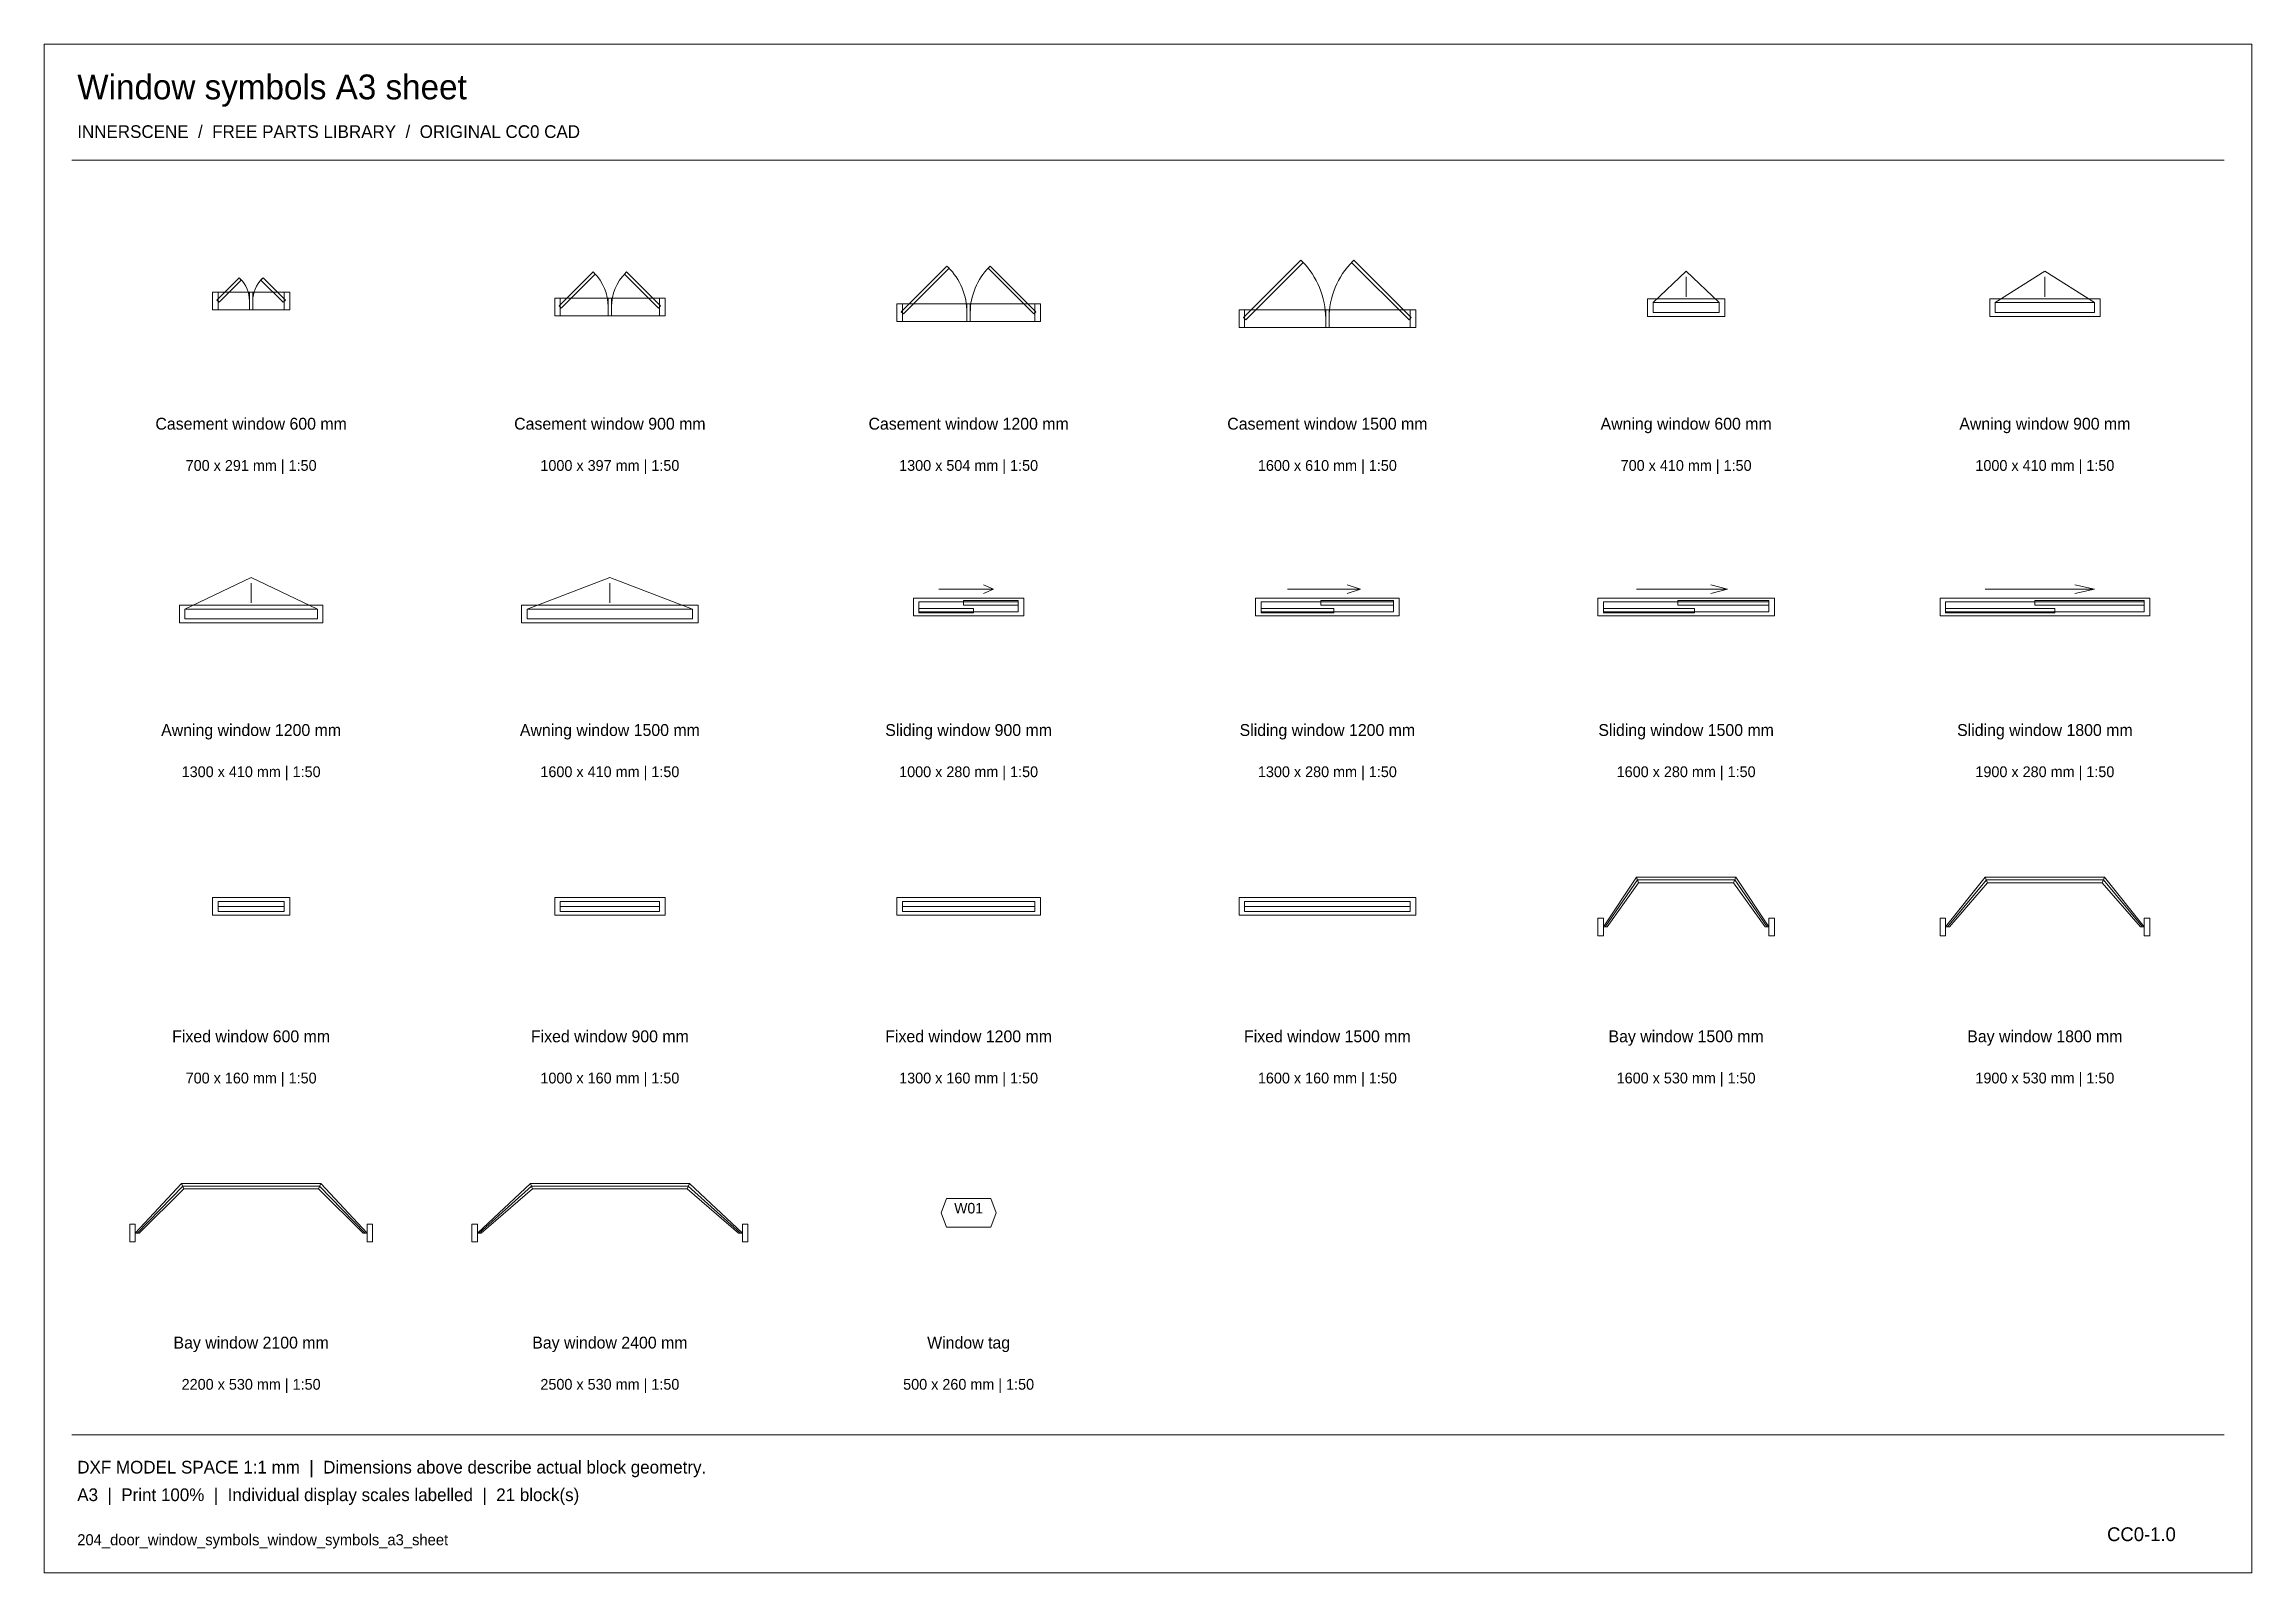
# Model space of a CAD drawing. Header units: millimetres. Extents: x 500 to 20500, y 500 to 14350.
import ezdxf
from ezdxf.enums import TextEntityAlignment as Align

# ---------------------------------------------------------------- set-up
doc = ezdxf.new("R2010")
doc.units = ezdxf.units.MM
for name, color, linetype, lineweight, true_color in [('A-ANNO-TEXT', 7, 'Continuous', 13, 0x263b49), ('A-GLAZ', 7, 'Continuous', 18, 0x397b91), ('A-SHEET', 7, 'Continuous', 18, 0x8196a2)]:
    doc.layers.add(name, color=color, linetype=linetype, lineweight=lineweight, true_color=true_color)

# ---------------------------------------------------------------- blocks, each defined once
blk = doc.blocks.new('204_DOOR_WINDOW_SYMBOLS_WINDOW_SYMBOLS_A3_SHEET')
at = {"layer": 'A-ANNO-TEXT'}
blk.add_lwpolyline([(8675, 3632), (9075, 3632), (9125, 3762), (9075, 3892), (8675, 3892), (8625, 3762)], close=True, dxfattribs=at)
at = {"layer": 'A-GLAZ'}
for points in [[(2065, 12032), (2267, 12233), (2286, 12213), (2085, 12012)], [(2665, 12012), (2464, 12213), (2483, 12233), (2685, 12032)], [(5165, 11979), (5473, 12286), (5492, 12266), (5185, 11959)], [(6065, 11959), (5758, 12266), (5777, 12286), (6085, 11979)], [(8265, 11926), (8679, 12339), (8699, 12319), (8285, 11906)], [(9465, 11906), (9051, 12319), (9071, 12339), (9485, 11926)], [(11365, 11873), (11885, 12392), (11905, 12373), (11385, 11853)], [(12865, 11853), (12345, 12373), (12365, 12392), (12885, 11873)], [(2025, 11942), (2725, 11942), (2725, 12102), (2025, 12102)], [(2025, 11942), (2075, 11942), (2075, 12102), (2025, 12102)], [(2360, 11942), (2390, 11942), (2390, 12102), (2360, 12102)], [(2675, 11942), (2725, 11942), (2725, 12102), (2675, 12102)], [(5125, 11889), (6125, 11889), (6125, 12049), (5125, 12049)], [(5125, 11889), (5175, 11889), (5175, 12049), (5125, 12049)], [(5610, 11889), (5640, 11889), (5640, 12049), (5610, 12049)], [(6075, 11889), (6125, 11889), (6125, 12049), (6075, 12049)], [(15025, 11882), (15725, 11882), (15725, 12042), (15025, 12042)], [(15075, 11918), (15675, 11918), (15675, 12008), (15075, 12008)], [(18125, 11882), (19125, 11882), (19125, 12042), (18125, 12042)], [(18175, 11918), (19075, 11918), (19075, 12008), (18175, 12008)], [(8225, 11836), (9525, 11836), (9525, 11996), (8225, 11996)], [(8225, 11836), (8275, 11836), (8275, 11996), (8225, 11996)], [(8860, 11836), (8890, 11836), (8890, 11996), (8860, 11996)], [(9475, 11836), (9525, 11836), (9525, 11996), (9475, 11996)], [(11325, 11783), (12925, 11783), (12925, 11943), (11325, 11943)], [(11325, 11783), (11375, 11783), (11375, 11943), (11325, 11943)], [(12110, 11783), (12140, 11783), (12140, 11943), (12110, 11943)], [(12875, 11783), (12925, 11783), (12925, 11943), (12875, 11943)], [(1725, 9108), (3025, 9108), (3025, 9268), (1725, 9268)], [(1775, 9142), (2975, 9142), (2975, 9232), (1775, 9232)], [(4825, 9108), (6425, 9108), (6425, 9268), (4825, 9268)], [(4875, 9142), (6375, 9142), (6375, 9232), (4875, 9232)], [(8375, 9172), (9375, 9172), (9375, 9332), (8375, 9332)], [(8425, 9208), (9325, 9208), (9325, 9298), (8425, 9298)], [(8425, 9198), (8920, 9198), (8920, 9238), (8425, 9238)], [(8830, 9268), (9325, 9268), (9325, 9308), (8830, 9308)], [(11475, 9172), (12775, 9172), (12775, 9332), (11475, 9332)], [(11525, 9208), (12725, 9208), (12725, 9298), (11525, 9298)], [(11525, 9198), (12185, 9198), (12185, 9238), (11525, 9238)], [(12065, 9268), (12725, 9268), (12725, 9308), (12065, 9308)], [(14575, 9172), (16175, 9172), (16175, 9332), (14575, 9332)], [(14625, 9208), (16125, 9208), (16125, 9298), (14625, 9298)], [(14625, 9198), (15450, 9198), (15450, 9238), (14625, 9238)], [(15300, 9268), (16125, 9268), (16125, 9308), (15300, 9308)], [(17675, 9172), (19575, 9172), (19575, 9332), (17675, 9332)], [(17725, 9208), (19525, 9208), (19525, 9298), (17725, 9298)], [(17725, 9198), (18715, 9198), (18715, 9238), (17725, 9238)], [(18535, 9268), (19525, 9268), (19525, 9308), (18535, 9308)], [(14625, 6352), (14925, 6802), (15825, 6802), (16125, 6352), (16090, 6352), (15805, 6752), (14945, 6752), (14660, 6352)], [(17725, 6352), (18085, 6802), (19165, 6802), (19525, 6352), (19490, 6352), (19145, 6752), (18105, 6752), (17760, 6352)], [(2025, 6458), (2725, 6458), (2725, 6618), (2025, 6618)], [(5125, 6458), (6125, 6458), (6125, 6618), (5125, 6618)], [(8225, 6458), (9525, 6458), (9525, 6618), (8225, 6618)], [(11325, 6458), (12925, 6458), (12925, 6618), (11325, 6618)], [(2075, 6492), (2675, 6492), (2675, 6582), (2075, 6582)], [(5175, 6492), (6075, 6492), (6075, 6582), (5175, 6582)], [(8275, 6492), (9475, 6492), (9475, 6582), (8275, 6582)], [(11375, 6492), (12875, 6492), (12875, 6582), (11375, 6582)], [(14575, 6272), (14625, 6272), (14625, 6432), (14575, 6432)], [(16125, 6272), (16175, 6272), (16175, 6432), (16125, 6432)], [(17675, 6272), (17725, 6272), (17725, 6432), (17675, 6432)], [(19525, 6272), (19575, 6272), (19575, 6432), (19525, 6432)], [(1325, 3578), (1745, 4028), (3005, 4028), (3425, 3578), (3390, 3578), (2985, 3978), (1765, 3978), (1360, 3578)], [(4425, 3578), (4905, 4028), (6345, 4028), (6825, 3578), (6790, 3578), (6325, 3978), (4925, 3978), (4460, 3578)], [(1275, 3498), (1325, 3498), (1325, 3658), (1275, 3658)], [(3425, 3498), (3475, 3498), (3475, 3658), (3425, 3658)], [(4375, 3498), (4425, 3498), (4425, 3658), (4375, 3658)], [(6825, 3498), (6875, 3498), (6875, 3658), (6825, 3658)]]:
    blk.add_lwpolyline(points, close=True, dxfattribs=at)
for points in [[(15075, 12008), (15375, 12292), (15675, 12008)], [(15375, 12062), (15375, 12242)], [(18175, 12008), (18625, 12292), (19075, 12008)], [(18625, 12062), (18625, 12242)], [(1775, 9232), (2375, 9518), (2975, 9232)], [(2375, 9288), (2375, 9468)], [(4875, 9232), (5625, 9518), (6375, 9232)], [(5625, 9288), (5625, 9468)], [(8605, 9412), (9100, 9412)], [(9010, 9372), (9100, 9412), (9010, 9452)], [(11765, 9412), (12425, 9412)], [(12305, 9372), (12425, 9412), (12305, 9452)], [(14925, 9412), (15750, 9412)], [(15600, 9372), (15750, 9412), (15600, 9452)], [(18085, 9412), (19075, 9412)], [(18895, 9372), (19075, 9412), (18895, 9452)], [(14925, 6802), (14945, 6752)], [(15825, 6802), (15805, 6752)], [(18085, 6802), (18105, 6752)], [(19165, 6802), (19145, 6752)], [(14642, 6352), (14935, 6778), (15815, 6778), (16108, 6352)], [(17742, 6352), (18095, 6778), (19155, 6778), (19508, 6352)], [(2075, 6538), (2675, 6538)], [(5175, 6538), (6075, 6538)], [(8275, 6538), (9475, 6538)], [(11375, 6538), (12875, 6538)], [(1342, 3578), (1755, 4002), (2995, 4002), (3408, 3578)], [(1745, 4028), (1765, 3978)], [(3005, 4028), (2985, 3978)], [(4442, 3578), (4915, 4002), (6335, 4002), (6808, 3578)], [(4905, 4028), (4925, 3978)], [(6345, 4028), (6325, 3978)]]:
    blk.add_lwpolyline(points, dxfattribs=at)
for centre, radius, start, end in [((2075, 12022), 285, 0, 45), ((2675, 12022), 285, 135, 180), ((5175, 11969), 435, 0, 45), ((6075, 11969), 435, 135, 180), ((8275, 11916), 585, 0, 45), ((9475, 11916), 585, 135, 180), ((11375, 11863), 735, 0, 45), ((12875, 11863), 735, 135, 180)]:
    blk.add_arc(centre, radius, start, end, dxfattribs=at)
at = {"layer": 'A-SHEET'}
blk.add_lwpolyline([(500, 500), (20500, 500), (20500, 14350), (500, 14350)], close=True, dxfattribs=at)
for points in [[(750, 13300), (20250, 13300)], [(750, 1750), (20250, 1750)]]:
    blk.add_lwpolyline(points, dxfattribs=at)
at = {"layer": 'A-ANNO-TEXT'}
for s, height, p in [('Window symbols A3 sheet', 225, (800, 13850)), ('INNERSCENE  /  FREE PARTS LIBRARY  /  ORIGINAL CC0 CAD', 115, (800, 13500)), ('DXF MODEL SPACE 1:1 mm  |  Dimensions above describe actual block geometry.', 115, (800, 1400)), ('A3  |  Print 100%  |  Individual display scales labelled  |  21 block(s)', 115, (800, 1150)), ('204_door_window_symbols_window_symbols_a3_sheet', 100, (800, 750))]:
    blk.add_text(s, height=height, dxfattribs=at).set_placement(p)
for s, height, p in [('Casement window 600 mm', 107.5, (2375, 10825)), ('Casement window 900 mm', 107.5, (5625, 10825)), ('Casement window 1200 mm', 107.5, (8875, 10825)), ('Casement window 1500 mm', 107.5, (12125, 10825)), ('Awning window 600 mm', 107.5, (15375, 10825)), ('Awning window 900 mm', 107.5, (18625, 10825)), ('700 x 291 mm | 1:50', 97.5, (2375, 10455)), ('1000 x 397 mm | 1:50', 97.5, (5625, 10455)), ('1300 x 504 mm | 1:50', 97.5, (8875, 10455)), ('1600 x 610 mm | 1:50', 97.5, (12125, 10455)), ('700 x 410 mm | 1:50', 97.5, (15375, 10455)), ('1000 x 410 mm | 1:50', 97.5, (18625, 10455)), ('Awning window 1200 mm', 107.5, (2375, 8050)), ('Awning window 1500 mm', 107.5, (5625, 8050)), ('Sliding window 900 mm', 107.5, (8875, 8050)), ('Sliding window 1200 mm', 107.5, (12125, 8050)), ('Sliding window 1500 mm', 107.5, (15375, 8050)), ('Sliding window 1800 mm', 107.5, (18625, 8050)), ('1300 x 410 mm | 1:50', 97.5, (2375, 7680)), ('1600 x 410 mm | 1:50', 97.5, (5625, 7680)), ('1000 x 280 mm | 1:50', 97.5, (8875, 7680)), ('1300 x 280 mm | 1:50', 97.5, (12125, 7680)), ('1600 x 280 mm | 1:50', 97.5, (15375, 7680)), ('1900 x 280 mm | 1:50', 97.5, (18625, 7680)), ('Fixed window 600 mm', 107.5, (2375, 5275)), ('Fixed window 900 mm', 107.5, (5625, 5275)), ('Fixed window 1200 mm', 107.5, (8875, 5275)), ('Fixed window 1500 mm', 107.5, (12125, 5275)), ('Bay window 1500 mm', 107.5, (15375, 5275)), ('Bay window 1800 mm', 107.5, (18625, 5275)), ('700 x 160 mm | 1:50', 97.5, (2375, 4905)), ('1000 x 160 mm | 1:50', 97.5, (5625, 4905)), ('1300 x 160 mm | 1:50', 97.5, (8875, 4905)), ('1600 x 160 mm | 1:50', 97.5, (12125, 4905)), ('1600 x 530 mm | 1:50', 97.5, (15375, 4905)), ('1900 x 530 mm | 1:50', 97.5, (18625, 4905)), ('W01', 95, (8875, 3728)), ('Bay window 2100 mm', 107.5, (2375, 2500)), ('Bay window 2400 mm', 107.5, (5625, 2500)), ('Window tag', 107.5, (8875, 2500)), ('2200 x 530 mm | 1:50', 97.5, (2375, 2130)), ('2500 x 530 mm | 1:50', 97.5, (5625, 2130)), ('500 x 260 mm | 1:50', 97.5, (8875, 2130)), ('CC0-1.0', 125, (19500, 750))]:
    blk.add_text(s, height=height, dxfattribs=at).set_placement(p, align=Align.BOTTOM_CENTER)

msp = doc.modelspace()

# ---------------------------------------------------------------- block references
msp.add_blockref('204_DOOR_WINDOW_SYMBOLS_WINDOW_SYMBOLS_A3_SHEET', (0, 0))

doc.saveas('drawing.dxf')
